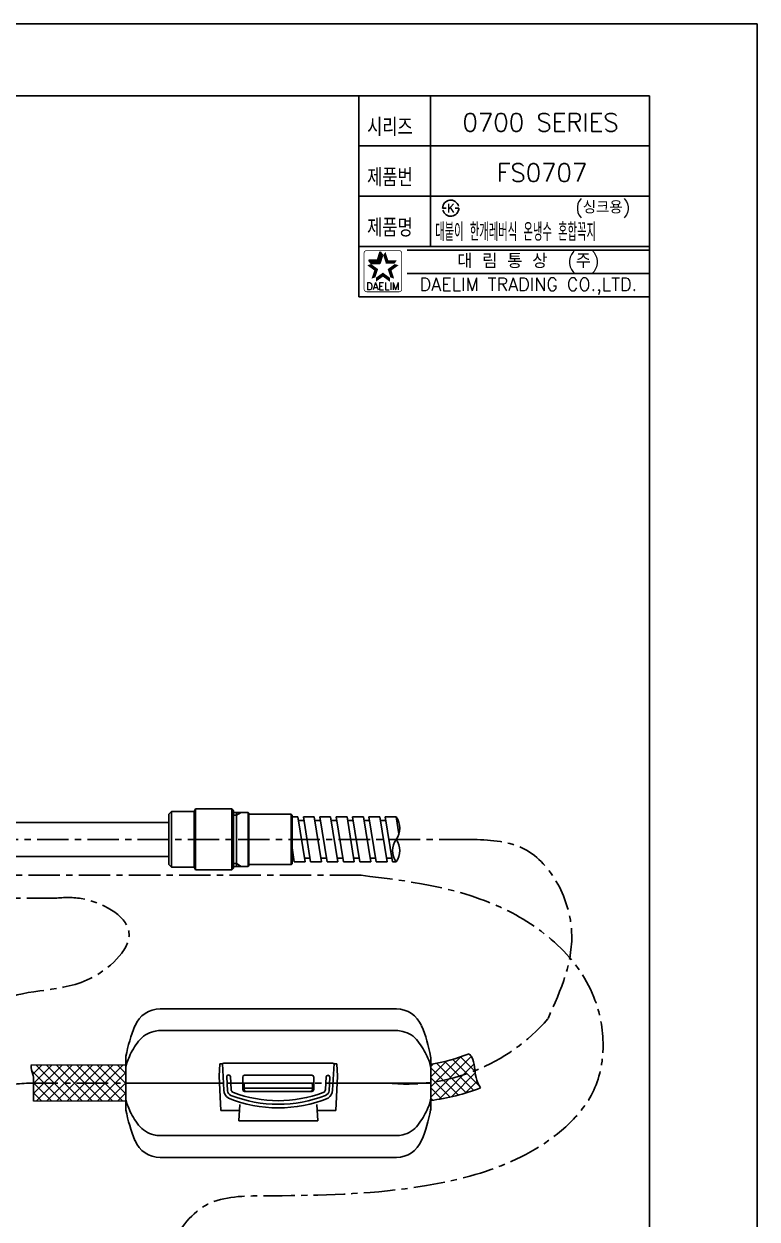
# Model space of a CAD drawing. Extents: x 26147 to 26988, y -4570 to -3976.
# Drawn here: x 26783.3 to 26987.6, y -4309.1 to -3976.2 of the extents above; entities that cross this region are included whole.
import ezdxf
from ezdxf.enums import TextEntityAlignment as Align

# ---------------------------------------------------------------- set-up
doc = ezdxf.new("R2010")
doc.units = 0
doc.header["$LTSCALE"] = 7
doc.header["$MEASUREMENT"] = 0
doc.linetypes.add('CENTER', pattern=[2, 1.25, -0.25, 0.25, -0.25])
doc.layers.get('0').update_dxf_attribs({"color": 2, "linetype": 'CONTINUOUS'})
for name, color, linetype in [('CL', 1, 'CENTER'), ('D', 2, 'CONTINUOUS'), ('DIM', 2, 'CONTINUOUS'), ('DWG', 7, 'CONTINUOUS'), ('TXT', 4, 'CONTINUOUS')]:
    doc.layers.add(name, color=color, linetype=linetype)
doc.styles.add('GHS', font='romans', dxfattribs={"bigfont": 'ghs'})
doc.styles.add('HAN', font='TXT.shx', dxfattribs={"bigfont": 'GHS.shx'})
doc.styles.add('ROMANS', font='romans')

# ---------------------------------------------------------------- blocks, each defined once
blk = doc.blocks.new('BORDER')
for p, q in [((1.00000000000004, 1.00000000000004), (0, 1.00000000000004)), ((1.00000000000004, 0), (1.00000000000004, 1.00000000000004))]:
    blk.add_line(p, q)
blk = doc.blocks.new('KS')
at = {"layer": 'D'}
for p, q in [((-2.25, 0), (-1.75, 0)), ((-1.75, 0), (-1.25, 0)), ((1.749999999999972, 0), (1.249999999999972, 0)), ((2.249999999999972, 0), (1.749999999999972, 0))]:
    blk.add_line(p, q, dxfattribs=at)
for start, end in [(15.00000000000001, 179.9999999999999), (195, 3.053332494204976e-13)]:
    blk.add_arc((0, 0), 2.25, start, end, dxfattribs=at)
at = {"layer": 'D', "style": 'HAN'}
blk.add_text('K', height=2.394, dxfattribs=at).set_placement((0, 0), align=Align.MIDDLE)

msp = doc.modelspace()

# ---------------------------------------------------------------- linework, layer by layer
at = {"color": 7}
for p, q in [((26876.61507207321, -3996.20873428768), (26876.61507207321, -4052.20873428768)), ((26896.61507207321, -3996.20873428768), (26896.61507207321, -4038.20873428768)), ((26876.61507207321, -4010.20873428768), (26957.61507207321, -4010.20873428768)), ((26876.61507207321, -4024.20873428768), (26957.61507207321, -4024.20873428768)), ((26876.61507207321, -4038.20873428768), (26957.61507207321, -4038.20873428768)), ((26876.61507207321, -4052.20873428768), (26957.61507207321, -4052.20873428768))]:
    msp.add_line(p, q, dxfattribs=at)
at = {"color": 2}
for p, q in [((26881.85421053426, -4042.025668385435), (26882.60358012307, -4039.719345938684)), ((26882.51931168264, -4042.941101581353), (26883.26868127146, -4040.634779134602)), ((26883.26868127146, -4040.634779134602), (26882.60358012307, -4039.719345938684)), ((26879.42919960458, -4042.025668385435), (26881.85421053426, -4042.025668385435)), ((26880.09430075297, -4042.941101581353), (26879.42919960458, -4042.025668385435)), ((26880.09430075297, -4042.941101581353), (26882.51931168264, -4042.941101581353))]:
    msp.add_line(p, q, dxfattribs=at)
at = {"color": 2, "linetype": 'Continuous'}
for p, q in [((26890.11507207321, -4039.20873428768), (26957.61507207321, -4039.20873428768)), ((26890.11507207321, -4045.70873428768), (26957.61507207321, -4045.70873428768))]:
    msp.add_line(p, q, dxfattribs=at)
at = {"color": 0, "linetype": 'Continuous'}
for p, q in [((26887.09128712266, -4250.5324857543), (26821.29128712264, -4250.5324857543)), ((26821.29128712264, -4256.578902673386), (26887.09128712266, -4256.578902673386)), ((26811.69128712278, -4271.204399464999), (26811.69128712278, -4264.151208613317)), ((26837.69128712371, -4269.290185902026), (26837.87466013878, -4265.791220332027)), ((26838.65406024643, -4265.791220332028), (26837.87466013878, -4265.791220332027)), ((26839.03900052557, -4273.136318445961), (26838.6525329749, -4265.762078279569)), ((26869.2336154154, -4265.680786590483), (26839.14895883244, -4265.680786590483)), ((26840.65101734999, -4265.680786590483), (26840.64979204441, -4265.657406367178)), ((26867.73155689529, -4265.680786590483), (26867.73278220088, -4265.657406367181)), ((26869.34357371974, -4273.136318445961), (26869.73004127041, -4265.762078279569)), ((26869.72851400014, -4265.791220332028), (26869.7300412704, -4265.762078279569)), ((26870.50791410651, -4265.791220332027), (26869.72851400142, -4265.791220332028)), ((26870.69128712158, -4269.290185902026), (26870.50791410651, -4265.791220332027)), ((26896.69128712252, -4271.204399464999), (26896.69128712252, -4264.151208613317)), ((26837.69128712371, -4269.290185902026), (26838.1910922888, -4278.82703658699)), ((26840.0494422242, -4273.309372003421), (26839.84746174717, -4269.455354909456)), ((26840.34677651454, -4268.929186931358), (26840.34677651454, -4268.929186931358)), ((26841.03106874612, -4272.932599234975), (26840.84609128192, -4269.40301895326)), ((26844.29128712282, -4273.001551474705), (26844.29128712282, -4269.50155147549)), ((26863.59128712249, -4269.00155147549), (26844.79128712282, -4269.00155147549)), ((26864.09128712249, -4269.50155147549), (26864.09128712249, -4273.001551474705)), ((26867.35150549913, -4272.932599235952), (26867.53269049832, -4269.475383497393)), ((26868.0320052657, -4269.00155147549), (26868.0320052657, -4269.00155147549)), ((26868.33313202105, -4273.309372004423), (26868.53132003307, -4269.527719453587)), ((26869.56026767431, -4269.00155147549), (26869.56559014178, -4268.89999274609)), ((26870.69128712158, -4269.290185902026), (26870.19148195649, -4278.82703658699)), ((26811.69128712278, -4271.204399464999), (26811.69128712278, -4278.257590316682)), ((26844.69128712166, -4271.557952854915), (26844.69128712166, -4273.001551473944)), ((26863.69128712365, -4272.618613027227), (26844.69128712166, -4272.618613027227)), ((26863.59128712249, -4273.501551474705), (26844.79128712282, -4273.501551474705)), ((26845.19128712241, -4271.204399464999), (26863.19128712289, -4271.204399464999)), ((26863.19128712289, -4273.501551474705), (26845.19128712241, -4273.501551474705)), ((26863.69128712365, -4273.001551473944), (26863.69128712365, -4271.557952854915)), ((26896.69128712252, -4271.204399464999), (26896.69128712252, -4278.704399466236)), ((26843.44920167458, -4277.120816992368), (26843.21120584255, -4281.662047988319)), ((26864.93337257078, -4277.120816993331), (26865.17136840276, -4281.662047988319)), ((26838.19109228868, -4278.827036586988), (26843.35978249484, -4278.827036586988)), ((26865.02279175045, -4278.827036586988), (26870.19148195661, -4278.827036586988)), ((26843.21120584255, -4281.662047988319), (26865.17136840276, -4281.662047988319)), ((26821.29128712264, -4285.829896256613), (26887.09128712266, -4285.829896256613)), ((26887.09128712266, -4291.876313175699), (26821.29128712264, -4291.876313175699))]:
    msp.add_line(p, q, dxfattribs=at)
at = {"color": 0, "linetype": 'ByBlock', "lineweight": 20}
for p, q in [((26811.69128712278, -4266.204399464999), (26785.27330972944, -4266.204399464999)), ((26811.69128712278, -4276.204399464999), (26786.01665682143, -4276.204399464999))]:
    msp.add_line(p, q, dxfattribs=at)
at = {"color": 4, "linetype": 'Continuous'}
msp.add_line((26896.61523180093, -4278.704399466236), (26896.69128712252, -4278.704399466236), dxfattribs=at)
at = {"color": 2, "linetype": 'Continuous', "const_width": 0.2}
for points in [[(26878.0925624288, -4040.074209024377, -0.414213562373095), (26878.8425624288, -4039.324209024377)], [(26878.0925624288, -4050.074209024377), (26878.0925624288, -4040.074209024377, -1)], [(26878.8425624288, -4039.324209024377), (26887.8425624288, -4039.324209024377, -0.414213562373095), (26888.5925624288, -4040.074209024377, 0.04339638061519575)], [(26888.5925624288, -4040.074209024377), (26888.5925624288, -4050.074209024377, -0.414213562373095), (26887.8425624288, -4050.824209024377)], [(26887.8425624288, -4050.824209024377), (26879.0925624288, -4050.824209024377, -0.414213562373095), (26878.0925624288, -4050.074209024377, 0.6723984990454257)]]:
    msp.add_lwpolyline(points, format="xyb", dxfattribs=at)
for centre, radius, start, end in [((26882.65262710604, -4200.206854628865), 5.382812499991747, 324.5106567499253, 35.48934325007477), ((26891.42270331569, -4206.456854628865), 5.386437399440015, 144.5381445419063, 215.4618554580937), ((26882.64817589637, -4206.456854628865), 5.386437399440015, 324.5381445419062, 35.46185545809375)]:
    msp.add_arc(centre, radius, start, end)
at = {"color": 0, "linetype": 'Continuous'}
for centre, radius, start, end in [((26821.29128712264, -4258.132485753662), 7.599999999359999, 90, 157.3108137508129), ((26887.09128712266, -4258.132485753662), 7.599999999359999, 22.70266682887084, 90), ((26852.89576862527, -4271.278638887265), 41.82941715634, 157.4204533234943, 169.5868218730752), ((26821.29133762038, -4264.176991431958), 7.600072894819999, 103.5205386925363, 142.3125914282778), ((26821.28329734183, -4264.181075033137), 7.602176558379999, 89.93978291843005, 103.454292748318), ((26887.10013168206, -4264.174156924046), 7.595259401779999, 76.54574145671762, 90.0667200443055), ((26887.09122546163, -4264.177003532523), 7.6000891305, 37.68742900834118, 76.48444620187702), ((26855.40840848195, -4271.301907730742), 41.91093432376, 10.42509342182251, 22.56776706212329), ((26852.63438924454, -4271.224361116727), 41.56258088025999, 169.595287090475, 170.0059605083047), ((26889.62675441544, -4219.098992448797), 47.3767433053423, 278.352609386686, 291.9614445758908), ((26855.74818198325, -4271.224361601862), 41.56258393842, 9.994039438134042, 10.40471299527485), ((26840.34677651454, -4269.429186931358), 0.5, 90, 182.9999999972987), ((26840.34677651454, -4269.429186931358), 0.5, 2.999999997181324, 90), ((26844.79128712282, -4269.50155147549), 0.5, 90, 180), ((26863.59128712249, -4269.50155147549), 0.5, 0, 90), ((26868.0320052657, -4269.50155147549), 0.5, 90, 177.0000000028187), ((26868.0320052657, -4269.50155147549), 0.5, 357.0000000028186, 90), ((26842.03488913118, -4272.979310576091), 2.99999999948, 183.0000000004231, 234.6326051012218), ((26841.54738652633, -4273.230868069128), 1.5, 182.9999999972987, 248.7611093198609), ((26842.02969828088, -4272.880263278779), 1, 182.9999999972464, 249.2982885997315), ((26854.19128712392, -4240.698459443649), 35.40309203094142, 249.2982885999625, 290.701711395589), ((26844.79128712282, -4273.001551474705), 0.5, 180, 270), ((26845.19128712241, -4273.001551473944), 0.50000000076, 180, 270), ((26863.19128712289, -4273.001551473944), 0.50000000076, 270, 0), ((26863.59128712249, -4273.001551474705), 0.5, 270, 0), ((26866.35287596437, -4272.880263279758), 1, 290.701711395589, 357.0000000028186), ((26866.83518771892, -4273.230868070132), 1.5, 291.2388906754372, 357.0000000028186), ((26866.34768511666, -4272.979310576091), 2.99999999948, 305.3673948987782, 356.9999999995769), ((26889.62675441544, -4219.098992448797), 57.3767433053423, 276.9789509162922, 291.3771770473492), ((26854.19128712392, -4240.698459443649), 37.40309203094142, 248.1958022497056, 291.8041977502943), ((26854.19128712392, -4240.698459443649), 36.40309203094142, 248.7611093200919, 291.2388906754372), ((26852.63438924454, -4271.184437813272), 41.56258088025999, 189.9940394916953, 190.404712909525), ((26852.89576862527, -4271.130160042734), 41.82941715634, 190.4131781269248, 202.5795466765057), ((26855.40840848195, -4271.106891199257), 41.91093432376, 337.4322329378767, 349.5749065781775), ((26821.29133762038, -4278.231807498041), 7.600072894819999, 217.6874085717222, 256.4794613074637), ((26887.09122546163, -4278.231795397476), 7.6000891305, 283.515553798123, 322.3125709916588), ((26821.29128712264, -4284.276313176337), 7.599999999359999, 202.6891862491871, 270), ((26821.28329734183, -4278.227723896862), 7.602176558379999, 256.5457072516821, 270.0602170815699), ((26887.10013168206, -4278.234642005953), 7.595259401779999, 269.9332799556945, 283.4542585432824), ((26887.09128712266, -4284.276313176337), 7.599999999359999, 270, 337.2973331711292)]:
    msp.add_arc(centre, radius, start, end, dxfattribs=at)
at = {"color": 4, "linetype": 'Continuous'}
for centre, radius, start, end in [((26829.53600819223, -4271.439231700448), 18.49078644482, 161.4242883324685, 162.3504552126404), ((26829.53600819223, -4270.969567229551), 18.49078644482, 197.6495447873596, 198.5757116675315), ((26855.74818198325, -4271.184437328136), 41.56258393842, 349.5952870047252, 350.0059605618659)]:
    msp.add_arc(centre, radius, start, end, dxfattribs=at)
at = {"color": 0, "linetype": 'Continuous'}
for points, start_tangent, end_tangent in [([(26815.27694688312, -4259.530679767022), (26813.82530827002, -4261.647150405801), (26812.70003048502, -4263.788244373531), (26812.0085263486, -4265.548852795417)], (-0.6113497100495395, -0.7913605575351503), (-0.3185460215662557, -0.9479073963970903)), ([(26896.4669694787, -4265.832934647873), (26895.68283519734, -4263.788890851794), (26894.55734238864, -4261.647277128943), (26893.10562736473, -4259.530679769554)], (-0.3031823830371099, 0.9529325488280581), (-0.611349709757171, 0.7913605577610139)), ([(26811.69128712278, -4264.151208613317), (26811.69746076805, -4264.045906390604), (26811.7026736456, -4264.011353038326)], (0, 1), (0.1756459910412687, 0.9844533944433991)), ([(26838.6525329749, -4265.762078279569), (26838.68961372624, -4265.732188700027)], (-0.0523359768893845, 0.9986295336725396), (0.944424761101841, 0.3287276541724632)), ([(26838.68961372624, -4265.732188700027), (26838.79725453459, -4265.70567961411), (26838.95846632799, -4265.68734815216), (26839.14895883244, -4265.680786590483)], (0.9444247627347513, 0.3287276494811608), (1, 1.836909530733566e-16)), ([(26869.23361541539, -4265.680786590483), (26869.42384371923, -4265.68733447934), (26869.58514447358, -4265.70565058445), (26869.69283381116, -4265.732138692501), (26869.7300412704, -4265.762078279569)], (1, 1.836909530733566e-16), (-0.05233595479789528, -0.9986295348303058)), ([(26896.69128712252, -4264.151208613317), (26896.68526412212, -4264.04596146288), (26896.68020690339, -4264.011342101077)], (0, 1), (-0.1710052133648712, 0.9852701238756989)), ([(26844.69128712166, -4271.557952854915), (26844.72934735541, -4271.422653829113), (26844.83773373249, -4271.307952854551), (26844.99994540704, -4271.231312113743), (26845.19128712241, -4271.204399465003)], (0, 1), (1, 0)), ([(26863.19128712289, -4271.204399465003), (26863.38262883825, -4271.231312113743), (26863.5448405128, -4271.307952854551), (26863.6532268899, -4271.422653829113), (26863.69128712365, -4271.557952854915)], (1, 0), (0, -1)), ([(26811.74631038841, -4275.81805098698), (26811.82060681334, -4276.225309316485), (26811.915674515, -4276.575851876763)], (0.1386366145092021, -0.9903433188129394), (0.3030141453526979, -0.9529860585109178)), ([(26815.27694688312, -4282.878119162977), (26813.82530827002, -4280.761648524198), (26812.70003048502, -4278.620554556468), (26812.0085263486, -4276.859946134582)], (-0.6113497100495395, 0.7913605575351503), (-0.3185460215662557, 0.9479073963970903)), ([(26896.4669694787, -4276.575864282126), (26895.68283519734, -4278.619908078204), (26894.55734238864, -4280.761521801056), (26893.10562736473, -4282.878119160445)], (-0.3031823830371099, -0.9529325488280581), (-0.611349709757171, -0.7913605577610139)), ([(26896.63626385944, -4275.81805098698), (26896.56217402032, -4276.225158755444), (26896.4669979013, -4276.575869067479)], (-0.1386366142008189, -0.9903433188561093), (-0.3033826303154176, -0.952868815537007)), ([(26811.69128712278, -4278.257590316682), (26811.69746076805, -4278.362892539395), (26811.7026736456, -4278.397445891673)], (0, -1), (0.1756459910412687, -0.9844533944433992))]:
    msp.add_spline(points, degree=3, dxfattribs=dict(at, start_tangent=start_tangent, end_tangent=end_tangent))
at = {"color": 4, "linetype": 'Continuous'}
for points, start_tangent, end_tangent in [([(26811.69128712278, -4267.412603474821), (26811.6973916648, -4267.131058813118), (26811.71572498856, -4266.856934093406), (26811.74631038841, -4266.590747943019)], (0, 1), (0.1386366147375729, 0.9903433187809699)), ([(26811.74631038841, -4266.590747943019), (26811.82060681334, -4266.183489613513), (26811.915674515, -4265.832947053235)], (0.1386366145092021, 0.9903433188129394), (0.3030141453526978, 0.9529860585109177)), ([(26896.63626385944, -4266.590747943019), (26896.56217402032, -4266.183640174555), (26896.4669979013, -4265.832929862519)], (-0.1386366142008189, 0.9903433188561093), (-0.3033826303154176, 0.952868815537007)), ([(26896.69128712252, -4267.412603474821), (26896.68521594086, -4267.131180936327), (26896.66694913463, -4266.857048093678), (26896.63626385944, -4266.590747943019)], (0, 1), (-0.1386366122742498, 0.9903433191258068)), ([(26811.69128712278, -4274.996195455178), (26811.6973916648, -4275.277740116881), (26811.71572498856, -4275.551864836592), (26811.74631038841, -4275.81805098698)], (0, -1), (0.1386366147375729, -0.9903433187809699)), ([(26896.69128712252, -4274.996195455178), (26896.68521594086, -4275.277617993672), (26896.66694913463, -4275.551750836321), (26896.63626385944, -4275.81805098698)], (0, -1), (-0.1386366122742498, -0.9903433191258068)), ([(26896.69128712252, -4278.257590316682), (26896.68526412212, -4278.362837467119), (26896.68020690339, -4278.397456828921)], (0, -1), (-0.1710052133648712, -0.9852701238756989))]:
    msp.add_spline(points, degree=3, dxfattribs=dict(at, start_tangent=start_tangent, end_tangent=end_tangent))
at = {"color": 2}
for points in [[(26881.85421053426, -4042.025668385435), (26882.51931168264, -4042.941101581353), (26882.60358012307, -4039.719345938684), (26883.26868127146, -4040.634779134602)], [(26884.08154473452, -4039.719345938684), (26883.41644358613, -4040.634779134602), (26884.83091432333, -4042.025668385435), (26884.16581317495, -4042.941101581353)], [(26880.93435847621, -4044.856681921116), (26882.01051474025, -4044.507017554704), (26878.97248342256, -4043.431296260005), (26880.0486396866, -4043.081631893594)], [(26879.42919960458, -4042.025668385435), (26880.09430075297, -4042.941101581353), (26881.85421053426, -4042.025668385435), (26882.51931168264, -4042.941101581353)], [(26884.83091432333, -4042.025668385435), (26884.16581317495, -4042.941101581353), (26887.25592525301, -4042.025668385435), (26886.59082410462, -4042.941101581353)], [(26887.71264143502, -4043.431296260005), (26886.63648517099, -4043.081631893594), (26885.75076638138, -4044.856681921116), (26884.67461011734, -4044.507017554704)], [(26880.1849888874, -4047.163004367871), (26881.26114515143, -4046.813340001459), (26880.93435847621, -4044.856681921116), (26882.01051474025, -4044.507017554704)], [(26883.3425624288, -4046.606344508775), (26883.3425624288, -4045.474806849761), (26881.38068737514, -4048.031730169885), (26881.38068737514, -4046.900192510871)], [(26885.30443748244, -4048.031730169885), (26885.30443748244, -4046.900192510871), (26883.3425624288, -4046.606344508775), (26883.3425624288, -4045.474806849761)], [(26885.75076638138, -4044.856681921116), (26884.67461011734, -4044.507017554704), (26886.50013597019, -4047.163004367871), (26885.42397970615, -4046.813340001459)]]:
    msp.add_solid(points, dxfattribs=at)
at = {"layer": 'CL'}
for p, q in [((26907.75597817853, -4203.331854628852), (26718.01997119722, -4203.331854628852)), ((26877.33359649657, -4213.331854627884), (26304.09505333595, -4213.331854627884)), ((26714.08906225616, -4219.710055862781), (26791.5505684068, -4219.710055862781)), ((26784.01665682143, -4271.204399464999), (26884.30230149039, -4271.204399464999))]:
    msp.add_line(p, q, dxfattribs=at)
msp.add_arc((26889.62675441544, -4219.098992448797), 52.3767433053423, 264.165414732213, 319.2737918984739, dxfattribs=at)
for points in [[(26907.75597817853, -4203.331854628852), (26922.08314410826, -4205.683358403769), (26935.8914249747, -4228.398572751366), (26929.31973477532, -4253.271943000721)], [(26877.33359649657, -4213.331854627884), (26915.03340119319, -4221.73804233302), (26942.13015122199, -4247.250753218128), (26941.73750756236, -4273.940926964353), (26934.27609507094, -4283.361004007305), (26889.50752154252, -4300.631100710578), (26850.2367478879, -4302.593645713592), (26834.52853700591, -4304.948678336974), (26824.31812599772, -4316.331246932359), (26821.17648382132, -4343.806449369908), (26829.81602445138, -4353.22652641286), (26858.96846070519, -4355.496718220557)], [(26791.5505684068, -4219.710055862781), (26799.28277982692, -4219.807834931848), (26812.53792899007, -4228.860866831254), (26802.59654247274, -4241.667519271055), (26776.96991418533, -4248.291649843364), (26771.4469764423, -4252.486932539165), (26767.91229628676, -4260.877497930758), (26774.09798655895, -4270.372085084398), (26784.01665682143, -4271.204399464999)]]:
    msp.add_spline(points, degree=3, dxfattribs=at)
at = {"layer": 'D'}
for p, q in [((26824.46954131162, -4195.581854628841), (26824.46954131162, -4211.081854628848)), ((26830.71954131162, -4195.581854628841), (26830.71954131162, -4211.081854628866)), ((26831.15255401352, -4194.831854628841), (26831.15255401352, -4211.831854628865)), ((26841.21954131162, -4194.831854628841), (26841.21954131162, -4211.831854628848)), ((26842.51954131162, -4196.58185462885), (26841.71954131162, -4196.58185462885)), ((26842.51954131162, -4196.58185462885), (26843.8185794173, -4195.83185462885)), ((26845.81954131163, -4210.83185462885), (26845.81954131163, -4195.83185462885)), ((26857.81954131163, -4210.33185462885), (26857.81954131163, -4196.33185462885)), ((26842.51954131162, -4210.08185462885), (26841.71954131162, -4210.08185462885)), ((26842.51954131162, -4210.08185462885), (26843.8185794173, -4210.83185462885))]:
    msp.add_line(p, q, dxfattribs=at)
msp.add_lwpolyline([(26786.01665682143, -4276.204399464999), (26786.01665682143, -4269.78477235539), (26785.96289721449, -4269.507703611878), (26785.90913760754, -4269.069356047523), (26785.85124264621, -4268.792287304012), (26785.63206886403, -4268.188525564427), (26785.4666546888, -4267.473109256567), (26785.35913547491, -4266.815587910034), (26785.30124051358, -4266.319345384345), (26785.27330972944, -4266.204399464999)], dxfattribs=at)
msp.add_open_spline([(26910.54091487786, -4272.528278093274), (26910.00615227047, -4271.627318081482), (26908.72329389253, -4268.947152089542), (26909.11612831085, -4265.10865733498), (26907.63687086687, -4263.331849165797), (26907.34483153175, -4263.037876703191)], degree=3, knots=[2.378017273924885, 2.378017273924885, 2.378017273924885, 2.378017273924885, 5.503077305662552, 11.31258334066509, 12.55364820818744, 12.55364820818744, 12.55364820818744, 12.55364820818744], dxfattribs=at)
at = {"layer": 'DIM', "color": 0}
for p, q in [((26811.69128712278, -4271.204399464999), (26838.93775294211, -4271.204399464999)), ((26844.29128712282, -4271.204399464999), (26864.09128712249, -4271.204399464999)), ((26867.44207661119, -4271.204399464999), (26868.44344895719, -4271.204399464999)), ((26869.4448213032, -4271.204399464999), (26896.69128712252, -4271.204399464999))]:
    msp.add_line(p, q, dxfattribs=at)
at = {"layer": 'DWG'}
for p, q in [((26823.71954131162, -4196.331854628841), (26824.46954131162, -4195.581854628841)), ((26823.71954131162, -4196.331854628841), (26823.71954131162, -4203.331854628852)), ((26824.46954131162, -4195.581854628841), (26830.71954131162, -4195.581854628841)), ((26831.15255401352, -4194.831854628841), (26830.71954131162, -4195.581854628841)), ((26831.15255401352, -4194.831854628841), (26841.21954131162, -4194.831854628841)), ((26841.71954131162, -4195.331854628841), (26841.21954131162, -4194.831854628841)), ((26841.71954131162, -4195.331854628841), (26841.71954131164, -4203.331854628852)), ((26845.81954131163, -4195.83185462885), (26841.71954131162, -4195.83185462885)), ((26842.51954131162, -4210.83185462885), (26842.51954131162, -4195.83185462885)), ((26845.81954131163, -4195.83185462885), (26846.01954131162, -4196.031854628847)), ((26846.01954131162, -4196.031854628847), (26846.01954131162, -4196.33185462885)), ((26846.01954131162, -4210.33185462885), (26846.01954131162, -4196.33185462885)), ((26857.81954131163, -4196.33185462885), (26846.01954131162, -4196.33185462885)), ((26857.81954131163, -4196.33185462885), (26858.01954131162, -4196.531854628847)), ((26858.01954131162, -4196.531854628847), (26858.01954131162, -4210.131854628853)), ((26858.01954131162, -4197.081854628865), (26859.65874506666, -4197.081854628865)), ((26859.65874506666, -4197.081854628865), (26861.69658716984, -4209.581854628865)), ((26861.17854779278, -4197.081854628865), (26863.21638989596, -4209.581854628865)), ((26861.17854779278, -4197.081854628865), (26864.218153245, -4197.081854628865)), ((26864.218153245, -4197.081854628865), (26866.25599534818, -4209.581854628865)), ((26865.73795597111, -4197.081854628865), (26867.77579807429, -4209.581854628865)), ((26865.73795597111, -4197.081854628865), (26868.77756142334, -4197.081854628865)), ((26868.77756142334, -4197.081854628865), (26870.81540352652, -4209.581854628865)), ((26870.30748688412, -4197.081854628865), (26872.3453289873, -4209.581854628865)), ((26870.30748688412, -4197.081854628865), (26873.34709233634, -4197.081854628865)), ((26873.34709233634, -4197.081854628865), (26875.38493443953, -4209.581854628865)), ((26874.86689506246, -4197.081854628865), (26876.90473716564, -4209.581854628865)), ((26874.86689506246, -4197.081854628865), (26877.90650051468, -4197.081854628865)), ((26877.90650051468, -4197.081854628865), (26879.94434261786, -4209.581854628865)), ((26879.43642597547, -4197.081854628865), (26881.47426807864, -4209.581854628865)), ((26879.43642597547, -4197.081854628865), (26882.47603142769, -4197.081854628865)), ((26882.47603142769, -4197.081854628865), (26884.51387353087, -4209.581854628865)), ((26883.9958341538, -4197.081854628865), (26886.03367625699, -4209.581854628865)), ((26883.9958341538, -4197.081854628865), (26887.03543960603, -4197.081854628865)), ((26887.03543960603, -4197.081854628865), (26887.80104047235, -4201.77800395964)), ((26823.71954131163, -4198.581854628836), (26718.01997119722, -4198.581854628848)), ((26861.34157516103, -4198.081854628865), (26859.82177243492, -4198.081854628865)), ((26865.90098333936, -4198.081854628865), (26864.38118061325, -4198.081854628865)), ((26870.47051425237, -4198.081854628865), (26868.95071152626, -4198.081854628865)), ((26875.02992243071, -4198.081854628865), (26873.5101197046, -4198.081854628865)), ((26879.59945334372, -4198.081854628865), (26878.0796506176, -4198.081854628865)), ((26884.15886152205, -4198.081854628865), (26882.63905879595, -4198.081854628865)), ((26887.59823580569, -4198.081854628865), (26887.20858970895, -4198.081854628865)), ((26823.71954131161, -4210.331854628843), (26823.71954131162, -4203.331854628852)), ((26841.71954131161, -4211.331854628857), (26841.71954131164, -4203.331854628852)), ((26858.01954131162, -4205.671833797278), (26858.65698171762, -4209.581854628865)), ((26823.71954131162, -4208.08185462885), (26718.01997119722, -4208.081854628768)), ((26823.71954131161, -4210.331854628843), (26824.46954131161, -4211.081854628843)), ((26845.81954131163, -4210.83185462885), (26846.01954131162, -4210.631854628846)), ((26846.01954131162, -4210.33185462885), (26846.01954131162, -4210.631854628846)), ((26857.81954131163, -4210.33185462885), (26846.01954131162, -4210.33185462885)), ((26857.81954131163, -4210.33185462885), (26858.01954131162, -4210.131854628853)), ((26858.49395434936, -4208.581854628865), (26858.01954131162, -4208.581854628865)), ((26858.65698171762, -4209.581854628865), (26861.69658716984, -4209.581854628865)), ((26863.0533625277, -4208.581854628865), (26861.53355980159, -4208.581854628865)), ((26863.21638989596, -4209.581854628865), (26866.25599534818, -4209.581854628865)), ((26867.61277070604, -4208.581854628865), (26866.09296797992, -4208.581854628865)), ((26867.7757980743, -4209.581854628865), (26870.81540352652, -4209.581854628865)), ((26872.13289344071, -4208.581854628865), (26870.65237615826, -4208.581854628865)), ((26872.18230161905, -4208.581854628865), (26870.66249889293, -4208.581854628865)), ((26872.3453289873, -4209.581854628865), (26875.38493443953, -4209.581854628865)), ((26876.74170979738, -4208.581854628865), (26875.22190707127, -4208.581854628865)), ((26876.90473716564, -4209.581854628865), (26879.94434261786, -4209.581854628865)), ((26881.26183253205, -4208.581854628865), (26879.78131524961, -4208.581854628865)), ((26881.31124071039, -4208.581854628865), (26879.79143798428, -4208.581854628865)), ((26881.47426807864, -4209.581854628865), (26884.51387353087, -4209.581854628865)), ((26885.87064888873, -4208.581854628865), (26884.35084616262, -4208.581854628865)), ((26886.03367625699, -4209.581854628865), (26887.03543960603, -4209.581854628865)), ((26824.46954131161, -4211.081854628843), (26830.71954131162, -4211.081854628848)), ((26831.15255401351, -4211.831854628848), (26830.71954131161, -4211.081854628848)), ((26831.15255401351, -4211.831854628848), (26841.21954131161, -4211.831854628856)), ((26841.71954131161, -4211.331854628857), (26841.21954131161, -4211.831854628856)), ((26845.81954131163, -4210.83185462885), (26841.71954131161, -4210.83185462885)), ((26811.69128712278, -4265.304399465043), (26811.69128712278, -4277.104399465043)), ((26811.69128712278, -4266.204399464999), (26811.69128712278, -4276.204399464999)), ((26896.69128712252, -4277.104399464999), (26896.69128712252, -4265.304399465))]:
    msp.add_line(p, q, dxfattribs=at)
at = {"layer": 'DWG', "color": 3}
for p, q in [((26907.98803594718, -4263.805302873165), (26896.69128712252, -4275.102051697817)), ((26905.08043562406, -4263.884476071538), (26896.69128712252, -4272.273624573072)), ((26905.01363356564, -4263.90747106878), (26909.02741998772, -4267.921257490865)), ((26788.2885453892, -4266.204399464999), (26785.81113706787, -4268.681807786326)), ((26793.94539963869, -4266.204399464999), (26786.01665682143, -4274.133142282257)), ((26791.11697251394, -4266.204399464999), (26786.01665682143, -4271.30471515751)), ((26796.77382676344, -4266.204399464999), (26786.77382676344, -4276.204399464999)), ((26796.77382321966, -4276.204325500663), (26786.77383030727, -4266.20431841306)), ((26799.60225388818, -4266.204399464999), (26789.60225388818, -4276.204399464998)), ((26799.60232230396, -4276.204399464999), (26789.60225743201, -4266.204320417737)), ((26802.43068101293, -4266.204399464999), (26792.43068101293, -4276.204399464999)), ((26802.43067746915, -4276.204329510017), (26792.43068455676, -4266.204322422414)), ((26805.25910813768, -4266.204399464999), (26795.25910813768, -4276.204399464999)), ((26805.2591045939, -4276.204331514695), (26795.25911168151, -4266.204324427092)), ((26808.08753526242, -4266.204399464999), (26798.08753526242, -4276.204399464999)), ((26808.08753171864, -4276.204333519374), (26798.08753880625, -4266.204326431771)), ((26810.91596238717, -4266.204399464999), (26800.91596238717, -4276.204399464999)), ((26800.91596238717, -4266.204399464999), (26810.91596238717, -4276.204399464999)), ((26803.74438951192, -4266.204399464999), (26811.69128712278, -4274.151297075865)), ((26811.69128712278, -4271.322729135472), (26806.57285292052, -4266.204287677712)), ((26811.69128712278, -4268.494300006047), (26809.40128004526, -4266.20428968239)), ((26901.06134731322, -4265.075137257625), (26896.69128712252, -4269.445197448325)), ((26897.48930332309, -4265.818754123007), (26896.69128712252, -4266.616770323581)), ((26904.37875126251, -4274.586228848862), (26896.69128712252, -4266.898753811722)), ((26906.54553339485, -4273.924584923234), (26898.29664979482, -4265.67568963023)), ((26908.76366290716, -4265.858103037923), (26898.90043179025, -4275.721334154832)), ((26908.6720112594, -4273.222636672692), (26900.6297245038, -4265.180338516971)), ((26910.19712373137, -4271.919322177118), (26902.8639677648, -4264.586155815634)), ((26793.94539609491, -4276.204323495986), (26785.54258278568, -4267.801498275579)), ((26811.69128712278, -4268.257501854132), (26803.74438951191, -4276.204399464999)), ((26902.07352232325, -4275.109425771314), (26896.69128712252, -4269.727182941147)), ((26909.08018541156, -4268.37000765827), (26902.41855889464, -4275.03163417519)), ((26791.11696897017, -4276.204321491306), (26786.01665682143, -4271.104002112765)), ((26788.28854184542, -4276.204319486629), (26786.01665682143, -4273.93243124219)), ((26811.69128712278, -4271.085928978879), (26806.57284937668, -4276.204366724975)), ((26811.69128712278, -4273.914356103624), (26809.40127650143, -4276.204366724975)), ((26899.71717460054, -4275.581503837857), (26896.69128712252, -4272.555612070575)), ((26909.6183912917, -4270.66022890288), (26906.26966250623, -4274.008957688347)), ((26897.27142608618, -4275.964180986019), (26896.68030896212, -4275.373063024037))]:
    msp.add_line(p, q, dxfattribs=at)
at = {"layer": 'TXT'}
for p, q in [((26171.61507207321, -3996.20873428768), (26957.61507207321, -3996.20873428768)), ((26957.61507207321, -3996.20873428768), (26957.61507207321, -4550.20873428768))]:
    msp.add_line(p, q, dxfattribs=at)

# ---------------------------------------------------------------- block references
at = {"xscale": 841, "yscale": 594, "zscale": 841}
msp.add_blockref('BORDER', (26146.61507207321, -4570.20873428768), dxfattribs=at)
at = {"layer": 'DIM', "color": 4}
msp.add_blockref('KS', (26902.24776144042, -4027.526860837916), dxfattribs=at)

# ---------------------------------------------------------------- texts
at = {"color": 7, "style": 'GHS'}
for s, p in [('0700 SERIES', (26927.2923712236, -4003.630005165887)), ('FS0707', (26927.67148793758, -4017.630005165887))]:
    msp.add_text(s, height=5, dxfattribs=at).set_placement(p, align=Align.MIDDLE)
at = {"style": 'GHS'}
msp.add_text('(싱크용)', height=3.5, dxfattribs=at).set_placement((26936.9362554031, -4029.027566219003))
at = {"style": 'GHS', "width": 0.5}
msp.add_text('대붙이 한개레버식 온냉수 혼합꼭지', height=5, dxfattribs=at).set_placement((26897.90934509111, -4036.647537365057))
at = {"color": 7, "linetype": 'Continuous'}
for s, height, style, p in [('대 림 통 상  (주)', 4, 'GHS', (26923.87541645154, -4042.513638803506)), ('DAELIM TRADING CO.,LTD.', 3.6, 'ROMANS', (26923.87541645154, -4049.280983612225))]:
    msp.add_text(s, height=height, dxfattribs=dict(at, style=style)).set_placement(p, align=Align.MIDDLE)
at = {"color": 2, "linetype": 'Continuous', "style": 'ROMANS'}
msp.add_text('DAELIM', height=2, dxfattribs=at).set_placement((26883.3425624288, -4050.274209024374), align=Align.CENTER)
at = {"layer": 'DIM', "style": 'GHS', "width": 0.8}
for s, p in [('시리즈', (26878.95543553734, -4007.479345163119)), ('제품번', (26878.95543553734, -4021.479345163119)), ('제품명', (26878.95543553734, -4035.479345163119))]:
    msp.add_text(s, height=5, dxfattribs=at).set_placement(p)

doc.saveas('drawing.dxf')
